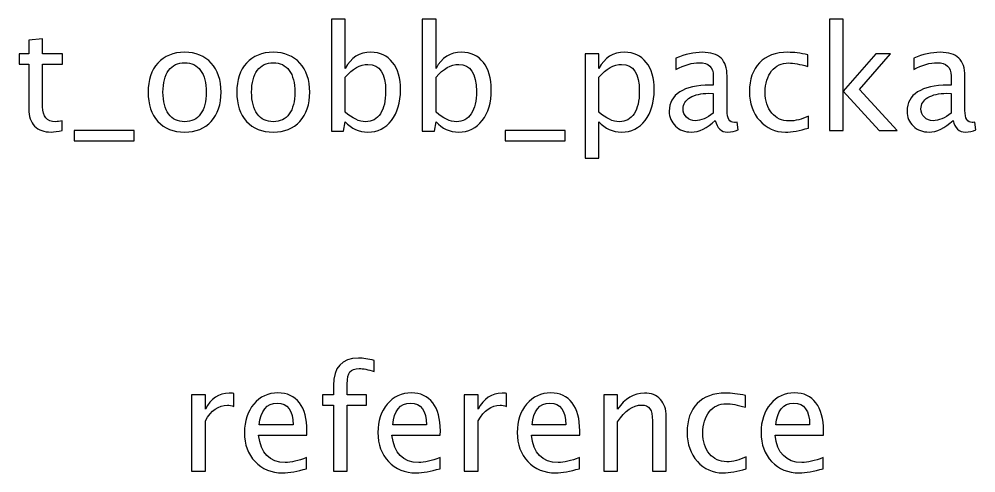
# Model space of a CAD drawing. Header units: centimetres. Extents: x -28.3 to 27.7, y -26.9 to 29.1.
# Drawn here: x -19.3 to -10.88, y 25.16 to 29.15 of the extents above; entities that cross this region are included whole.
import ezdxf

# ---------------------------------------------------------------- set-up
doc = ezdxf.new("R2010")
doc.units = ezdxf.units.CM
doc.header["$MEASUREMENT"] = 0
doc.layers.add('Layer 1', color=7, linetype='Continuous')

msp = doc.modelspace()

# ---------------------------------------------------------------- linework, layer by layer
at = {"layer": 'Layer 1'}
for points, knots in [([(-16.55054, 28.16282), (-16.55054, 28.16282), (-16.55054, 29.14961), (-16.55054, 29.14961), (-16.55054, 29.14961), (-16.55054, 29.14961), (-16.42862, 29.14961), (-16.42862, 29.14961), (-16.42862, 29.14961), (-16.42862, 29.14961), (-16.42862, 28.71633), (-16.42862, 28.71633), (-16.42862, 28.71633), (-16.37867, 28.81052), (-16.30352, 28.85751), (-16.20341, 28.85751), (-16.20341, 28.85751), (-16.12234, 28.85751), (-16.05863, 28.82809), (-16.01206, 28.76903), (-16.01206, 28.76903), (-15.96549, 28.70998), (-15.94221, 28.62933), (-15.94221, 28.5271), (-15.94221, 28.5271), (-15.94221, 28.41576), (-15.96867, 28.3258), (-16.02137, 28.25765), (-16.02137, 28.25765), (-16.07408, 28.18928), (-16.1435, 28.1552), (-16.22944, 28.1552), (-16.22944, 28.1552), (-16.30924, 28.1552), (-16.3757, 28.18568), (-16.42862, 28.24685), (-16.42862, 28.24685), (-16.42862, 28.24685), (-16.44344, 28.16282), (-16.44344, 28.16282), (-16.44344, 28.16282), (-16.44344, 28.16282), (-16.55054, 28.16282), (-16.55054, 28.16282)], [0, 0, 0, 0, 0.0833333, 0.0833333, 0.0833333, 0.0833333, 0.1666667, 0.1666667, 0.1666667, 0.1666667, 0.25, 0.25, 0.25, 0.25, 0.3333333, 0.3333333, 0.3333333, 0.3333333, 0.4166667, 0.4166667, 0.4166667, 0.4166667, 0.5, 0.5, 0.5, 0.5, 0.5833333, 0.5833333, 0.5833333, 0.5833333, 0.6666667, 0.6666667, 0.6666667, 0.6666667, 0.75, 0.75, 0.75, 0.75, 0.8333333, 0.8333333, 0.8333333, 0.8333333, 1, 1, 1, 1]), ([(-15.75129, 28.16282), (-15.75129, 28.16282), (-15.75129, 29.14961), (-15.75129, 29.14961), (-15.75129, 29.14961), (-15.75129, 29.14961), (-15.62937, 29.14961), (-15.62937, 29.14961), (-15.62937, 29.14961), (-15.62937, 29.14961), (-15.62937, 28.71633), (-15.62937, 28.71633), (-15.62937, 28.71633), (-15.57942, 28.81052), (-15.50427, 28.85751), (-15.40416, 28.85751), (-15.40416, 28.85751), (-15.32309, 28.85751), (-15.25938, 28.82809), (-15.21281, 28.76903), (-15.21281, 28.76903), (-15.16624, 28.70998), (-15.14296, 28.62933), (-15.14296, 28.5271), (-15.14296, 28.5271), (-15.14296, 28.41576), (-15.16942, 28.3258), (-15.22212, 28.25765), (-15.22212, 28.25765), (-15.27483, 28.18928), (-15.34425, 28.1552), (-15.43019, 28.1552), (-15.43019, 28.1552), (-15.50999, 28.1552), (-15.57645, 28.18568), (-15.62937, 28.24685), (-15.62937, 28.24685), (-15.62937, 28.24685), (-15.64419, 28.16282), (-15.64419, 28.16282), (-15.64419, 28.16282), (-15.64419, 28.16282), (-15.75129, 28.16282), (-15.75129, 28.16282)], [0, 0, 0, 0, 0.0833333, 0.0833333, 0.0833333, 0.0833333, 0.1666667, 0.1666667, 0.1666667, 0.1666667, 0.25, 0.25, 0.25, 0.25, 0.3333333, 0.3333333, 0.3333333, 0.3333333, 0.4166667, 0.4166667, 0.4166667, 0.4166667, 0.5, 0.5, 0.5, 0.5, 0.5833333, 0.5833333, 0.5833333, 0.5833333, 0.6666667, 0.6666667, 0.6666667, 0.6666667, 0.75, 0.75, 0.75, 0.75, 0.8333333, 0.8333333, 0.8333333, 0.8333333, 1, 1, 1, 1]), ([(-12.16609, 28.17044), (-12.16609, 28.17044), (-12.16609, 29.14961), (-12.16609, 29.14961), (-12.16609, 29.14961), (-12.16609, 29.14961), (-12.04417, 29.14961), (-12.04417, 29.14961), (-12.04417, 29.14961), (-12.04417, 29.14961), (-12.04417, 28.51694), (-12.04417, 28.51694), (-12.04417, 28.51694), (-12.04417, 28.51694), (-11.75842, 28.84354), (-11.75842, 28.84354), (-11.75842, 28.84354), (-11.75842, 28.84354), (-11.62676, 28.84354), (-11.62676, 28.84354), (-11.62676, 28.84354), (-11.62676, 28.84354), (-11.89981, 28.52943), (-11.89981, 28.52943), (-11.89981, 28.52943), (-11.89981, 28.52943), (-11.56961, 28.17044), (-11.56961, 28.17044), (-11.56961, 28.17044), (-11.56961, 28.17044), (-11.72667, 28.17044), (-11.72667, 28.17044), (-11.72667, 28.17044), (-11.72667, 28.17044), (-12.04417, 28.51567), (-12.04417, 28.51567), (-12.04417, 28.51567), (-12.04417, 28.51567), (-12.04417, 28.17044), (-12.04417, 28.17044), (-12.04417, 28.17044), (-12.04417, 28.17044), (-12.16609, 28.17044), (-12.16609, 28.17044)], [0, 0, 0, 0, 0.0833333, 0.0833333, 0.0833333, 0.0833333, 0.1666667, 0.1666667, 0.1666667, 0.1666667, 0.25, 0.25, 0.25, 0.25, 0.3333333, 0.3333333, 0.3333333, 0.3333333, 0.4166667, 0.4166667, 0.4166667, 0.4166667, 0.5, 0.5, 0.5, 0.5, 0.5833333, 0.5833333, 0.5833333, 0.5833333, 0.6666667, 0.6666667, 0.6666667, 0.6666667, 0.75, 0.75, 0.75, 0.75, 0.8333333, 0.8333333, 0.8333333, 0.8333333, 1, 1, 1, 1]), ([(-18.91993, 28.17065), (-18.95761, 28.16028), (-18.99041, 28.1552), (-19.01814, 28.1552), (-19.01814, 28.1552), (-19.08037, 28.1552), (-19.12884, 28.17298), (-19.16356, 28.20854), (-19.16356, 28.20854), (-19.19848, 28.2441), (-19.21584, 28.29342), (-19.21584, 28.35671), (-19.21584, 28.35671), (-19.21584, 28.35671), (-19.21584, 28.7521), (-19.21584, 28.7521), (-19.21584, 28.7521), (-19.21584, 28.7521), (-19.30008, 28.7521), (-19.30008, 28.7521), (-19.30008, 28.7521), (-19.30008, 28.7521), (-19.30008, 28.84354), (-19.30008, 28.84354), (-19.30008, 28.84354), (-19.30008, 28.84354), (-19.21584, 28.84354), (-19.21584, 28.84354), (-19.21584, 28.84354), (-19.21584, 28.84354), (-19.21584, 28.96525), (-19.21584, 28.96525), (-19.21584, 28.96525), (-19.21584, 28.96525), (-19.09392, 28.97689), (-19.09392, 28.97689), (-19.09392, 28.97689), (-19.09392, 28.97689), (-19.09392, 28.84354), (-19.09392, 28.84354), (-19.09392, 28.84354), (-19.09392, 28.84354), (-18.91739, 28.84354), (-18.91739, 28.84354), (-18.91739, 28.84354), (-18.91739, 28.84354), (-18.91739, 28.7521), (-18.91739, 28.7521), (-18.91739, 28.7521), (-18.91739, 28.7521), (-19.09392, 28.7521), (-19.09392, 28.7521), (-19.09392, 28.7521), (-19.09392, 28.7521), (-19.09392, 28.37872), (-19.09392, 28.37872), (-19.09392, 28.37872), (-19.09392, 28.29067), (-19.05561, 28.24664), (-18.9792, 28.24664), (-18.9792, 28.24664), (-18.9629, 28.24664), (-18.94321, 28.24939), (-18.91993, 28.25468), (-18.91993, 28.25468), (-18.91993, 28.25468), (-18.91993, 28.17065), (-18.91993, 28.17065)], [0, 0, 0, 0, 0.0555556, 0.0555556, 0.0555556, 0.0555556, 0.1111111, 0.1111111, 0.1111111, 0.1111111, 0.1666667, 0.1666667, 0.1666667, 0.1666667, 0.2222222, 0.2222222, 0.2222222, 0.2222222, 0.2777778, 0.2777778, 0.2777778, 0.2777778, 0.3333333, 0.3333333, 0.3333333, 0.3333333, 0.3888889, 0.3888889, 0.3888889, 0.3888889, 0.4444444, 0.4444444, 0.4444444, 0.4444444, 0.5, 0.5, 0.5, 0.5, 0.5555556, 0.5555556, 0.5555556, 0.5555556, 0.6111111, 0.6111111, 0.6111111, 0.6111111, 0.6666667, 0.6666667, 0.6666667, 0.6666667, 0.7222222, 0.7222222, 0.7222222, 0.7222222, 0.7777778, 0.7777778, 0.7777778, 0.7777778, 0.8333333, 0.8333333, 0.8333333, 0.8333333, 0.8888889, 0.8888889, 0.8888889, 0.8888889, 1, 1, 1, 1]), ([(-17.84297, 28.1552), (-17.94182, 28.1552), (-18.02013, 28.18674), (-18.07771, 28.24982), (-18.07771, 28.24982), (-18.13549, 28.31289), (-18.16428, 28.39862), (-18.16428, 28.50678), (-18.16428, 28.50678), (-18.16428, 28.61473), (-18.13549, 28.70024), (-18.07771, 28.76311), (-18.07771, 28.76311), (-18.02013, 28.82597), (-17.94182, 28.85751), (-17.84297, 28.85751), (-17.84297, 28.85751), (-17.74412, 28.85751), (-17.6658, 28.82597), (-17.60823, 28.76311), (-17.60823, 28.76311), (-17.55045, 28.70024), (-17.52166, 28.61473), (-17.52166, 28.50678), (-17.52166, 28.50678), (-17.52166, 28.39862), (-17.55045, 28.31289), (-17.60823, 28.24982), (-17.60823, 28.24982), (-17.6658, 28.18674), (-17.74412, 28.1552), (-17.84297, 28.1552)], [0, 0, 0, 0, 0.1111111, 0.1111111, 0.1111111, 0.1111111, 0.2222222, 0.2222222, 0.2222222, 0.2222222, 0.3333333, 0.3333333, 0.3333333, 0.3333333, 0.4444444, 0.4444444, 0.4444444, 0.4444444, 0.5555556, 0.5555556, 0.5555556, 0.5555556, 0.6666667, 0.6666667, 0.6666667, 0.6666667, 0.7777778, 0.7777778, 0.7777778, 0.7777778, 1, 1, 1, 1]), ([(-17.06277, 28.1552), (-17.16162, 28.1552), (-17.23993, 28.18674), (-17.29751, 28.24982), (-17.29751, 28.24982), (-17.35529, 28.31289), (-17.38408, 28.39862), (-17.38408, 28.50678), (-17.38408, 28.50678), (-17.38408, 28.61473), (-17.35529, 28.70024), (-17.29751, 28.76311), (-17.29751, 28.76311), (-17.23993, 28.82597), (-17.16162, 28.85751), (-17.06277, 28.85751), (-17.06277, 28.85751), (-16.96392, 28.85751), (-16.8856, 28.82597), (-16.82803, 28.76311), (-16.82803, 28.76311), (-16.77025, 28.70024), (-16.74146, 28.61473), (-16.74146, 28.50678), (-16.74146, 28.50678), (-16.74146, 28.39862), (-16.77025, 28.31289), (-16.82803, 28.24982), (-16.82803, 28.24982), (-16.8856, 28.18674), (-16.96392, 28.1552), (-17.06277, 28.1552)], [0, 0, 0, 0, 0.1111111, 0.1111111, 0.1111111, 0.1111111, 0.2222222, 0.2222222, 0.2222222, 0.2222222, 0.3333333, 0.3333333, 0.3333333, 0.3333333, 0.4444444, 0.4444444, 0.4444444, 0.4444444, 0.5555556, 0.5555556, 0.5555556, 0.5555556, 0.6666667, 0.6666667, 0.6666667, 0.6666667, 0.7777778, 0.7777778, 0.7777778, 0.7777778, 1, 1, 1, 1]), ([(-14.31704, 27.92533), (-14.31704, 27.92533), (-14.31704, 28.84354), (-14.31704, 28.84354), (-14.31704, 28.84354), (-14.31704, 28.84354), (-14.19512, 28.84354), (-14.19512, 28.84354), (-14.19512, 28.84354), (-14.19512, 28.84354), (-14.19512, 28.71633), (-14.19512, 28.71633), (-14.19512, 28.71633), (-14.14517, 28.81052), (-14.07002, 28.85751), (-13.96991, 28.85751), (-13.96991, 28.85751), (-13.88884, 28.85751), (-13.82513, 28.82809), (-13.77856, 28.76903), (-13.77856, 28.76903), (-13.73199, 28.70998), (-13.70871, 28.62933), (-13.70871, 28.5271), (-13.70871, 28.5271), (-13.70871, 28.41576), (-13.73517, 28.3258), (-13.78787, 28.25765), (-13.78787, 28.25765), (-13.84058, 28.18928), (-13.91, 28.1552), (-13.99594, 28.1552), (-13.99594, 28.1552), (-14.07574, 28.1552), (-14.1422, 28.18568), (-14.19512, 28.24685), (-14.19512, 28.24685), (-14.19512, 28.24685), (-14.19512, 27.92533), (-14.19512, 27.92533), (-14.19512, 27.92533), (-14.19512, 27.92533), (-14.31704, 27.92533), (-14.31704, 27.92533)], [0, 0, 0, 0, 0.0833333, 0.0833333, 0.0833333, 0.0833333, 0.1666667, 0.1666667, 0.1666667, 0.1666667, 0.25, 0.25, 0.25, 0.25, 0.3333333, 0.3333333, 0.3333333, 0.3333333, 0.4166667, 0.4166667, 0.4166667, 0.4166667, 0.5, 0.5, 0.5, 0.5, 0.5833333, 0.5833333, 0.5833333, 0.5833333, 0.6666667, 0.6666667, 0.6666667, 0.6666667, 0.75, 0.75, 0.75, 0.75, 0.8333333, 0.8333333, 0.8333333, 0.8333333, 1, 1, 1, 1]), ([(-13.17087, 28.25617), (-13.2441, 28.18886), (-13.31459, 28.1552), (-13.38232, 28.1552), (-13.38232, 28.1552), (-13.43799, 28.1552), (-13.48435, 28.17256), (-13.52096, 28.20748), (-13.52096, 28.20748), (-13.55779, 28.24241), (-13.57621, 28.28643), (-13.57621, 28.33956), (-13.57621, 28.33956), (-13.57621, 28.41301), (-13.54531, 28.46953), (-13.4835, 28.5089), (-13.4835, 28.5089), (-13.42169, 28.54827), (-13.333, 28.56795), (-13.21743, 28.56795), (-13.21743, 28.56795), (-13.21743, 28.56795), (-13.18886, 28.56795), (-13.18886, 28.56795), (-13.18886, 28.56795), (-13.18886, 28.56795), (-13.18886, 28.64902), (-13.18886, 28.64902), (-13.18886, 28.64902), (-13.18886, 28.72712), (-13.2295, 28.76607), (-13.31099, 28.76607), (-13.31099, 28.76607), (-13.37407, 28.76607), (-13.44307, 28.74617), (-13.51779, 28.70638), (-13.51779, 28.70638), (-13.51779, 28.70638), (-13.51779, 28.80671), (-13.51779, 28.80671), (-13.51779, 28.80671), (-13.43566, 28.84058), (-13.35819, 28.85751), (-13.28559, 28.85751), (-13.28559, 28.85751), (-13.21087, 28.85751), (-13.15563, 28.84058), (-13.12028, 28.8065), (-13.12028, 28.8065), (-13.08472, 28.77242), (-13.06694, 28.71993), (-13.06694, 28.64902), (-13.06694, 28.64902), (-13.06694, 28.64902), (-13.06694, 28.34485), (-13.06694, 28.34485), (-13.06694, 28.34485), (-13.06694, 28.27522), (-13.04556, 28.24029), (-13.00259, 28.24029), (-13.00259, 28.24029), (-12.9973, 28.24029), (-12.98947, 28.24114), (-12.9791, 28.24283), (-12.9791, 28.24283), (-12.9791, 28.24283), (-12.97042, 28.1751), (-12.97042, 28.1751), (-12.97042, 28.1751), (-12.99815, 28.16176), (-13.02863, 28.1552), (-13.06207, 28.1552), (-13.06207, 28.1552), (-13.11901, 28.1552), (-13.1552, 28.18886), (-13.17087, 28.25617)], [0, 0, 0, 0, 0.05, 0.05, 0.05, 0.05, 0.1, 0.1, 0.1, 0.1, 0.15, 0.15, 0.15, 0.15, 0.2, 0.2, 0.2, 0.2, 0.25, 0.25, 0.25, 0.25, 0.3, 0.3, 0.3, 0.3, 0.35, 0.35, 0.35, 0.35, 0.4, 0.4, 0.4, 0.4, 0.45, 0.45, 0.45, 0.45, 0.5, 0.5, 0.5, 0.5, 0.55, 0.55, 0.55, 0.55, 0.6, 0.6, 0.6, 0.6, 0.65, 0.65, 0.65, 0.65, 0.7, 0.7, 0.7, 0.7, 0.75, 0.75, 0.75, 0.75, 0.8, 0.8, 0.8, 0.8, 0.85, 0.85, 0.85, 0.85, 0.9, 0.9, 0.9, 0.9, 1, 1, 1, 1]), ([(-12.34918, 28.19076), (-12.42813, 28.16705), (-12.49629, 28.1552), (-12.55365, 28.1552), (-12.55365, 28.1552), (-12.64467, 28.1552), (-12.72002, 28.18886), (-12.77992, 28.25595), (-12.77992, 28.25595), (-12.83982, 28.32326), (-12.86988, 28.40814), (-12.86988, 28.51038), (-12.86988, 28.51038), (-12.86988, 28.6196), (-12.84025, 28.7049), (-12.78098, 28.76586), (-12.78098, 28.76586), (-12.72171, 28.82703), (-12.63895, 28.85751), (-12.53269, 28.85751), (-12.53269, 28.85751), (-12.48041, 28.85751), (-12.42157, 28.85031), (-12.3568, 28.83592), (-12.3568, 28.83592), (-12.3568, 28.83592), (-12.3568, 28.73305), (-12.3568, 28.73305), (-12.3568, 28.73305), (-12.42559, 28.75337), (-12.48168, 28.76353), (-12.52486, 28.76353), (-12.52486, 28.76353), (-12.58752, 28.76353), (-12.63768, 28.74004), (-12.67515, 28.69326), (-12.67515, 28.69326), (-12.71261, 28.64648), (-12.73145, 28.58404), (-12.73145, 28.50614), (-12.73145, 28.50614), (-12.73145, 28.43058), (-12.71198, 28.36962), (-12.67324, 28.32284), (-12.67324, 28.32284), (-12.63451, 28.27627), (-12.58392, 28.25299), (-12.52105, 28.25299), (-12.52105, 28.25299), (-12.46538, 28.25299), (-12.40823, 28.26738), (-12.34918, 28.29617), (-12.34918, 28.29617), (-12.34918, 28.29617), (-12.34918, 28.19076), (-12.34918, 28.19076)], [0, 0, 0, 0, 0.0666667, 0.0666667, 0.0666667, 0.0666667, 0.1333333, 0.1333333, 0.1333333, 0.1333333, 0.2, 0.2, 0.2, 0.2, 0.2666667, 0.2666667, 0.2666667, 0.2666667, 0.3333333, 0.3333333, 0.3333333, 0.3333333, 0.4, 0.4, 0.4, 0.4, 0.4666667, 0.4666667, 0.4666667, 0.4666667, 0.5333333, 0.5333333, 0.5333333, 0.5333333, 0.6, 0.6, 0.6, 0.6, 0.6666667, 0.6666667, 0.6666667, 0.6666667, 0.7333333, 0.7333333, 0.7333333, 0.7333333, 0.8, 0.8, 0.8, 0.8, 0.8666667, 0.8666667, 0.8666667, 0.8666667, 1, 1, 1, 1]), ([(-11.07685, 28.25617), (-11.15008, 28.18886), (-11.22057, 28.1552), (-11.2883, 28.1552), (-11.2883, 28.1552), (-11.34397, 28.1552), (-11.39033, 28.17256), (-11.42694, 28.20748), (-11.42694, 28.20748), (-11.46377, 28.24241), (-11.48219, 28.28643), (-11.48219, 28.33956), (-11.48219, 28.33956), (-11.48219, 28.41301), (-11.45129, 28.46953), (-11.38948, 28.5089), (-11.38948, 28.5089), (-11.32767, 28.54827), (-11.23898, 28.56795), (-11.12341, 28.56795), (-11.12341, 28.56795), (-11.12341, 28.56795), (-11.09484, 28.56795), (-11.09484, 28.56795), (-11.09484, 28.56795), (-11.09484, 28.56795), (-11.09484, 28.64902), (-11.09484, 28.64902), (-11.09484, 28.64902), (-11.09484, 28.72712), (-11.13548, 28.76607), (-11.21697, 28.76607), (-11.21697, 28.76607), (-11.28005, 28.76607), (-11.34905, 28.74617), (-11.42377, 28.70638), (-11.42377, 28.70638), (-11.42377, 28.70638), (-11.42377, 28.80671), (-11.42377, 28.80671), (-11.42377, 28.80671), (-11.34164, 28.84058), (-11.26417, 28.85751), (-11.19157, 28.85751), (-11.19157, 28.85751), (-11.11685, 28.85751), (-11.06161, 28.84058), (-11.02626, 28.8065), (-11.02626, 28.8065), (-10.9907, 28.77242), (-10.97292, 28.71993), (-10.97292, 28.64902), (-10.97292, 28.64902), (-10.97292, 28.64902), (-10.97292, 28.34485), (-10.97292, 28.34485), (-10.97292, 28.34485), (-10.97292, 28.27522), (-10.95154, 28.24029), (-10.90857, 28.24029), (-10.90857, 28.24029), (-10.90328, 28.24029), (-10.89545, 28.24114), (-10.88508, 28.24283), (-10.88508, 28.24283), (-10.88508, 28.24283), (-10.8764, 28.1751), (-10.8764, 28.1751), (-10.8764, 28.1751), (-10.90413, 28.16176), (-10.93461, 28.1552), (-10.96805, 28.1552), (-10.96805, 28.1552), (-11.02499, 28.1552), (-11.06118, 28.18886), (-11.07685, 28.25617)], [0, 0, 0, 0, 0.05, 0.05, 0.05, 0.05, 0.1, 0.1, 0.1, 0.1, 0.15, 0.15, 0.15, 0.15, 0.2, 0.2, 0.2, 0.2, 0.25, 0.25, 0.25, 0.25, 0.3, 0.3, 0.3, 0.3, 0.35, 0.35, 0.35, 0.35, 0.4, 0.4, 0.4, 0.4, 0.45, 0.45, 0.45, 0.45, 0.5, 0.5, 0.5, 0.5, 0.55, 0.55, 0.55, 0.55, 0.6, 0.6, 0.6, 0.6, 0.65, 0.65, 0.65, 0.65, 0.7, 0.7, 0.7, 0.7, 0.75, 0.75, 0.75, 0.75, 0.8, 0.8, 0.8, 0.8, 0.85, 0.85, 0.85, 0.85, 0.9, 0.9, 0.9, 0.9, 1, 1, 1, 1]), ([(-17.84318, 28.24664), (-17.78286, 28.24664), (-17.73587, 28.26929), (-17.70242, 28.3148), (-17.70242, 28.3148), (-17.66919, 28.36009), (-17.65247, 28.42423), (-17.65247, 28.50678), (-17.65247, 28.50678), (-17.65247, 28.58912), (-17.66919, 28.65304), (-17.70242, 28.69834), (-17.70242, 28.69834), (-17.73587, 28.74342), (-17.78286, 28.76607), (-17.84318, 28.76607), (-17.84318, 28.76607), (-17.90372, 28.76607), (-17.95071, 28.74342), (-17.98373, 28.69834), (-17.98373, 28.69834), (-18.01696, 28.65304), (-18.03347, 28.58912), (-18.03347, 28.50678), (-18.03347, 28.50678), (-18.03347, 28.42423), (-18.01696, 28.36009), (-17.98373, 28.3148), (-17.98373, 28.3148), (-17.95071, 28.26929), (-17.90372, 28.24664), (-17.84318, 28.24664)], [0, 0, 0, 0, 0.1111111, 0.1111111, 0.1111111, 0.1111111, 0.2222222, 0.2222222, 0.2222222, 0.2222222, 0.3333333, 0.3333333, 0.3333333, 0.3333333, 0.4444444, 0.4444444, 0.4444444, 0.4444444, 0.5555556, 0.5555556, 0.5555556, 0.5555556, 0.6666667, 0.6666667, 0.6666667, 0.6666667, 0.7777778, 0.7777778, 0.7777778, 0.7777778, 1, 1, 1, 1]), ([(-17.06298, 28.24664), (-17.00266, 28.24664), (-16.95567, 28.26929), (-16.92222, 28.3148), (-16.92222, 28.3148), (-16.88899, 28.36009), (-16.87227, 28.42423), (-16.87227, 28.50678), (-16.87227, 28.50678), (-16.87227, 28.58912), (-16.88899, 28.65304), (-16.92222, 28.69834), (-16.92222, 28.69834), (-16.95567, 28.74342), (-17.00266, 28.76607), (-17.06298, 28.76607), (-17.06298, 28.76607), (-17.12352, 28.76607), (-17.17051, 28.74342), (-17.20353, 28.69834), (-17.20353, 28.69834), (-17.23676, 28.65304), (-17.25327, 28.58912), (-17.25327, 28.50678), (-17.25327, 28.50678), (-17.25327, 28.42423), (-17.23676, 28.36009), (-17.20353, 28.3148), (-17.20353, 28.3148), (-17.17051, 28.26929), (-17.12352, 28.24664), (-17.06298, 28.24664)], [0, 0, 0, 0, 0.1111111, 0.1111111, 0.1111111, 0.1111111, 0.2222222, 0.2222222, 0.2222222, 0.2222222, 0.3333333, 0.3333333, 0.3333333, 0.3333333, 0.4444444, 0.4444444, 0.4444444, 0.4444444, 0.5555556, 0.5555556, 0.5555556, 0.5555556, 0.6666667, 0.6666667, 0.6666667, 0.6666667, 0.7777778, 0.7777778, 0.7777778, 0.7777778, 1, 1, 1, 1]), ([(-16.42862, 28.33088), (-16.36575, 28.27479), (-16.30585, 28.24664), (-16.24891, 28.24664), (-16.24891, 28.24664), (-16.19282, 28.24664), (-16.14943, 28.27014), (-16.11895, 28.31691), (-16.11895, 28.31691), (-16.08826, 28.36369), (-16.07302, 28.42952), (-16.07302, 28.51461), (-16.07302, 28.51461), (-16.07302, 28.67209), (-16.12509, 28.75083), (-16.22923, 28.75083), (-16.22923, 28.75083), (-16.29739, 28.75083), (-16.36385, 28.714), (-16.42862, 28.64013), (-16.42862, 28.64013), (-16.42862, 28.64013), (-16.42862, 28.33088), (-16.42862, 28.33088)], [0, 0, 0, 0, 0.1428571, 0.1428571, 0.1428571, 0.1428571, 0.2857143, 0.2857143, 0.2857143, 0.2857143, 0.4285714, 0.4285714, 0.4285714, 0.4285714, 0.5714286, 0.5714286, 0.5714286, 0.5714286, 0.7142857, 0.7142857, 0.7142857, 0.7142857, 1, 1, 1, 1]), ([(-15.62937, 28.33088), (-15.5665, 28.27479), (-15.5066, 28.24664), (-15.44966, 28.24664), (-15.44966, 28.24664), (-15.39357, 28.24664), (-15.35018, 28.27014), (-15.3197, 28.31691), (-15.3197, 28.31691), (-15.28901, 28.36369), (-15.27377, 28.42952), (-15.27377, 28.51461), (-15.27377, 28.51461), (-15.27377, 28.67209), (-15.32584, 28.75083), (-15.42998, 28.75083), (-15.42998, 28.75083), (-15.49814, 28.75083), (-15.5646, 28.714), (-15.62937, 28.64013), (-15.62937, 28.64013), (-15.62937, 28.64013), (-15.62937, 28.33088), (-15.62937, 28.33088)], [0, 0, 0, 0, 0.1428571, 0.1428571, 0.1428571, 0.1428571, 0.2857143, 0.2857143, 0.2857143, 0.2857143, 0.4285714, 0.4285714, 0.4285714, 0.4285714, 0.5714286, 0.5714286, 0.5714286, 0.5714286, 0.7142857, 0.7142857, 0.7142857, 0.7142857, 1, 1, 1, 1]), ([(-14.19512, 28.33088), (-14.13225, 28.27479), (-14.07235, 28.24664), (-14.01541, 28.24664), (-14.01541, 28.24664), (-13.95932, 28.24664), (-13.91593, 28.27014), (-13.88545, 28.31691), (-13.88545, 28.31691), (-13.85476, 28.36369), (-13.83952, 28.42952), (-13.83952, 28.51461), (-13.83952, 28.51461), (-13.83952, 28.67209), (-13.89159, 28.75083), (-13.99573, 28.75083), (-13.99573, 28.75083), (-14.06389, 28.75083), (-14.13035, 28.714), (-14.19512, 28.64013), (-14.19512, 28.64013), (-14.19512, 28.64013), (-14.19512, 28.33088), (-14.19512, 28.33088)], [0, 0, 0, 0, 0.1428571, 0.1428571, 0.1428571, 0.1428571, 0.2857143, 0.2857143, 0.2857143, 0.2857143, 0.4285714, 0.4285714, 0.4285714, 0.4285714, 0.5714286, 0.5714286, 0.5714286, 0.5714286, 0.7142857, 0.7142857, 0.7142857, 0.7142857, 1, 1, 1, 1]), ([(-13.18886, 28.32263), (-13.18886, 28.32263), (-13.18886, 28.49556), (-13.18886, 28.49556), (-13.18886, 28.49556), (-13.18886, 28.49556), (-13.22802, 28.49683), (-13.22802, 28.49683), (-13.22802, 28.49683), (-13.29575, 28.49683), (-13.35036, 28.48434), (-13.39206, 28.45937), (-13.39206, 28.45937), (-13.43355, 28.43418), (-13.45429, 28.40095), (-13.45429, 28.35946), (-13.45429, 28.35946), (-13.45429, 28.33046), (-13.44392, 28.30591), (-13.42339, 28.2858), (-13.42339, 28.2858), (-13.40264, 28.26569), (-13.37745, 28.25553), (-13.34761, 28.25553), (-13.34761, 28.25553), (-13.29681, 28.25553), (-13.24389, 28.27797), (-13.18886, 28.32263)], [0, 0, 0, 0, 0.125, 0.125, 0.125, 0.125, 0.25, 0.25, 0.25, 0.25, 0.375, 0.375, 0.375, 0.375, 0.5, 0.5, 0.5, 0.5, 0.625, 0.625, 0.625, 0.625, 0.75, 0.75, 0.75, 0.75, 1, 1, 1, 1]), ([(-11.09484, 28.32263), (-11.09484, 28.32263), (-11.09484, 28.49556), (-11.09484, 28.49556), (-11.09484, 28.49556), (-11.09484, 28.49556), (-11.134, 28.49683), (-11.134, 28.49683), (-11.134, 28.49683), (-11.20173, 28.49683), (-11.25634, 28.48434), (-11.29804, 28.45937), (-11.29804, 28.45937), (-11.33953, 28.43418), (-11.36027, 28.40095), (-11.36027, 28.35946), (-11.36027, 28.35946), (-11.36027, 28.33046), (-11.3499, 28.30591), (-11.32937, 28.2858), (-11.32937, 28.2858), (-11.30862, 28.26569), (-11.28343, 28.25553), (-11.25359, 28.25553), (-11.25359, 28.25553), (-11.20279, 28.25553), (-11.14987, 28.27797), (-11.09484, 28.32263)], [0, 0, 0, 0, 0.125, 0.125, 0.125, 0.125, 0.25, 0.25, 0.25, 0.25, 0.375, 0.375, 0.375, 0.375, 0.5, 0.5, 0.5, 0.5, 0.625, 0.625, 0.625, 0.625, 0.75, 0.75, 0.75, 0.75, 1, 1, 1, 1]), ([(-18.81452, 28.079), (-18.81452, 28.079), (-18.81452, 28.17044), (-18.81452, 28.17044), (-18.81452, 28.17044), (-18.81452, 28.17044), (-18.2862, 28.17044), (-18.2862, 28.17044), (-18.2862, 28.17044), (-18.2862, 28.17044), (-18.2862, 28.079), (-18.2862, 28.079), (-18.2862, 28.079), (-18.2862, 28.079), (-18.81452, 28.079), (-18.81452, 28.079)], [0, 0, 0, 0, 0.2, 0.2, 0.2, 0.2, 0.4, 0.4, 0.4, 0.4, 0.6, 0.6, 0.6, 0.6, 1, 1, 1, 1]), ([(-15.02062, 28.079), (-15.02062, 28.079), (-15.02062, 28.17044), (-15.02062, 28.17044), (-15.02062, 28.17044), (-15.02062, 28.17044), (-14.4923, 28.17044), (-14.4923, 28.17044), (-14.4923, 28.17044), (-14.4923, 28.17044), (-14.4923, 28.079), (-14.4923, 28.079), (-14.4923, 28.079), (-14.4923, 28.079), (-15.02062, 28.079), (-15.02062, 28.079)], [0, 0, 0, 0, 0.2, 0.2, 0.2, 0.2, 0.4, 0.4, 0.4, 0.4, 0.6, 0.6, 0.6, 0.6, 1, 1, 1, 1]), ([(-16.53236, 25.17044), (-16.53236, 25.17044), (-16.53236, 25.7521), (-16.53236, 25.7521), (-16.53236, 25.7521), (-16.53236, 25.7521), (-16.62782, 25.7521), (-16.62782, 25.7521), (-16.62782, 25.7521), (-16.62782, 25.7521), (-16.62782, 25.84354), (-16.62782, 25.84354), (-16.62782, 25.84354), (-16.62782, 25.84354), (-16.53236, 25.84354), (-16.53236, 25.84354), (-16.53236, 25.84354), (-16.53236, 25.84354), (-16.53236, 25.92419), (-16.53236, 25.92419), (-16.53236, 25.92419), (-16.53236, 26.08463), (-16.45912, 26.16485), (-16.31265, 26.16485), (-16.31265, 26.16485), (-16.27159, 26.16485), (-16.22502, 26.15808), (-16.17295, 26.14453), (-16.17295, 26.14453), (-16.17295, 26.14453), (-16.17295, 26.04674), (-16.17295, 26.04674), (-16.17295, 26.04674), (-16.22819, 26.06452), (-16.27243, 26.07341), (-16.30566, 26.07341), (-16.30566, 26.07341), (-16.34609, 26.07341), (-16.37361, 26.06389), (-16.38821, 26.04462), (-16.38821, 26.04462), (-16.40303, 26.02536), (-16.41044, 25.98959), (-16.41044, 25.93731), (-16.41044, 25.93731), (-16.41044, 25.93731), (-16.41044, 25.84354), (-16.41044, 25.84354), (-16.41044, 25.84354), (-16.41044, 25.84354), (-16.24132, 25.84354), (-16.24132, 25.84354), (-16.24132, 25.84354), (-16.24132, 25.84354), (-16.24132, 25.7521), (-16.24132, 25.7521), (-16.24132, 25.7521), (-16.24132, 25.7521), (-16.41044, 25.7521), (-16.41044, 25.7521), (-16.41044, 25.7521), (-16.41044, 25.7521), (-16.41044, 25.17044), (-16.41044, 25.17044), (-16.41044, 25.17044), (-16.41044, 25.17044), (-16.53236, 25.17044), (-16.53236, 25.17044)], [0, 0, 0, 0, 0.0555556, 0.0555556, 0.0555556, 0.0555556, 0.1111111, 0.1111111, 0.1111111, 0.1111111, 0.1666667, 0.1666667, 0.1666667, 0.1666667, 0.2222222, 0.2222222, 0.2222222, 0.2222222, 0.2777778, 0.2777778, 0.2777778, 0.2777778, 0.3333333, 0.3333333, 0.3333333, 0.3333333, 0.3888889, 0.3888889, 0.3888889, 0.3888889, 0.4444444, 0.4444444, 0.4444444, 0.4444444, 0.5, 0.5, 0.5, 0.5, 0.5555556, 0.5555556, 0.5555556, 0.5555556, 0.6111111, 0.6111111, 0.6111111, 0.6111111, 0.6666667, 0.6666667, 0.6666667, 0.6666667, 0.7222222, 0.7222222, 0.7222222, 0.7222222, 0.7777778, 0.7777778, 0.7777778, 0.7777778, 0.8333333, 0.8333333, 0.8333333, 0.8333333, 0.8888889, 0.8888889, 0.8888889, 0.8888889, 1, 1, 1, 1]), ([(-17.78246, 25.17044), (-17.78246, 25.17044), (-17.78246, 25.84354), (-17.78246, 25.84354), (-17.78246, 25.84354), (-17.78246, 25.84354), (-17.66054, 25.84354), (-17.66054, 25.84354), (-17.66054, 25.84354), (-17.66054, 25.84354), (-17.66054, 25.71633), (-17.66054, 25.71633), (-17.66054, 25.71633), (-17.61207, 25.81052), (-17.54179, 25.85751), (-17.44951, 25.85751), (-17.44951, 25.85751), (-17.43702, 25.85751), (-17.4239, 25.85645), (-17.41035, 25.85434), (-17.41035, 25.85434), (-17.41035, 25.85434), (-17.41035, 25.74025), (-17.41035, 25.74025), (-17.41035, 25.74025), (-17.43152, 25.74723), (-17.45014, 25.75083), (-17.46623, 25.75083), (-17.46623, 25.75083), (-17.5437, 25.75083), (-17.60847, 25.70511), (-17.66054, 25.61346), (-17.66054, 25.61346), (-17.66054, 25.61346), (-17.66054, 25.17044), (-17.66054, 25.17044), (-17.66054, 25.17044), (-17.66054, 25.17044), (-17.78246, 25.17044), (-17.78246, 25.17044)], [0, 0, 0, 0, 0.0909091, 0.0909091, 0.0909091, 0.0909091, 0.1818182, 0.1818182, 0.1818182, 0.1818182, 0.2727273, 0.2727273, 0.2727273, 0.2727273, 0.3636364, 0.3636364, 0.3636364, 0.3636364, 0.4545455, 0.4545455, 0.4545455, 0.4545455, 0.5454545, 0.5454545, 0.5454545, 0.5454545, 0.6363636, 0.6363636, 0.6363636, 0.6363636, 0.7272727, 0.7272727, 0.7272727, 0.7272727, 0.8181818, 0.8181818, 0.8181818, 0.8181818, 1, 1, 1, 1]), ([(-16.76879, 25.19203), (-16.8507, 25.16748), (-16.92077, 25.1552), (-16.97919, 25.1552), (-16.97919, 25.1552), (-17.07888, 25.1552), (-17.15995, 25.18822), (-17.22239, 25.25405), (-17.22239, 25.25405), (-17.28483, 25.31988), (-17.31616, 25.40518), (-17.31616, 25.51017), (-17.31616, 25.51017), (-17.31616, 25.61198), (-17.28864, 25.69559), (-17.2334, 25.76099), (-17.2334, 25.76099), (-17.17815, 25.82618), (-17.10746, 25.85878), (-17.02131, 25.85878), (-17.02131, 25.85878), (-16.93982, 25.85878), (-16.87674, 25.82978), (-16.83229, 25.77179), (-16.83229, 25.77179), (-16.78784, 25.71379), (-16.76561, 25.63166), (-16.76561, 25.52519), (-16.76561, 25.52519), (-16.76561, 25.52519), (-16.76625, 25.48794), (-16.76625, 25.48794), (-16.76625, 25.48794), (-16.76625, 25.48794), (-17.1917, 25.48794), (-17.1917, 25.48794), (-17.1917, 25.48794), (-17.17392, 25.32707), (-17.09539, 25.24664), (-16.95633, 25.24664), (-16.95633, 25.24664), (-16.90531, 25.24664), (-16.84287, 25.26103), (-16.76879, 25.28982), (-16.76879, 25.28982), (-16.76879, 25.28982), (-16.76879, 25.19203), (-16.76879, 25.19203)], [0, 0, 0, 0, 0.0769231, 0.0769231, 0.0769231, 0.0769231, 0.1538462, 0.1538462, 0.1538462, 0.1538462, 0.2307692, 0.2307692, 0.2307692, 0.2307692, 0.3076923, 0.3076923, 0.3076923, 0.3076923, 0.3846154, 0.3846154, 0.3846154, 0.3846154, 0.4615385, 0.4615385, 0.4615385, 0.4615385, 0.5384615, 0.5384615, 0.5384615, 0.5384615, 0.6153846, 0.6153846, 0.6153846, 0.6153846, 0.6923077, 0.6923077, 0.6923077, 0.6923077, 0.7692308, 0.7692308, 0.7692308, 0.7692308, 0.8461538, 0.8461538, 0.8461538, 0.8461538, 1, 1, 1, 1]), ([(-15.59425, 25.19203), (-15.67616, 25.16748), (-15.74623, 25.1552), (-15.80465, 25.1552), (-15.80465, 25.1552), (-15.90434, 25.1552), (-15.98541, 25.18822), (-16.04785, 25.25405), (-16.04785, 25.25405), (-16.11029, 25.31988), (-16.14162, 25.40518), (-16.14162, 25.51017), (-16.14162, 25.51017), (-16.14162, 25.61198), (-16.1141, 25.69559), (-16.05886, 25.76099), (-16.05886, 25.76099), (-16.00361, 25.82618), (-15.93292, 25.85878), (-15.84677, 25.85878), (-15.84677, 25.85878), (-15.76528, 25.85878), (-15.7022, 25.82978), (-15.65775, 25.77179), (-15.65775, 25.77179), (-15.6133, 25.71379), (-15.59107, 25.63166), (-15.59107, 25.52519), (-15.59107, 25.52519), (-15.59107, 25.52519), (-15.59171, 25.48794), (-15.59171, 25.48794), (-15.59171, 25.48794), (-15.59171, 25.48794), (-16.01716, 25.48794), (-16.01716, 25.48794), (-16.01716, 25.48794), (-15.99938, 25.32707), (-15.92085, 25.24664), (-15.78179, 25.24664), (-15.78179, 25.24664), (-15.73077, 25.24664), (-15.66833, 25.26103), (-15.59425, 25.28982), (-15.59425, 25.28982), (-15.59425, 25.28982), (-15.59425, 25.19203), (-15.59425, 25.19203)], [0, 0, 0, 0, 0.0769231, 0.0769231, 0.0769231, 0.0769231, 0.1538462, 0.1538462, 0.1538462, 0.1538462, 0.2307692, 0.2307692, 0.2307692, 0.2307692, 0.3076923, 0.3076923, 0.3076923, 0.3076923, 0.3846154, 0.3846154, 0.3846154, 0.3846154, 0.4615385, 0.4615385, 0.4615385, 0.4615385, 0.5384615, 0.5384615, 0.5384615, 0.5384615, 0.6153846, 0.6153846, 0.6153846, 0.6153846, 0.6923077, 0.6923077, 0.6923077, 0.6923077, 0.7692308, 0.7692308, 0.7692308, 0.7692308, 0.8461538, 0.8461538, 0.8461538, 0.8461538, 1, 1, 1, 1]), ([(-15.38068, 25.17044), (-15.38068, 25.17044), (-15.38068, 25.84354), (-15.38068, 25.84354), (-15.38068, 25.84354), (-15.38068, 25.84354), (-15.25876, 25.84354), (-15.25876, 25.84354), (-15.25876, 25.84354), (-15.25876, 25.84354), (-15.25876, 25.71633), (-15.25876, 25.71633), (-15.25876, 25.71633), (-15.21029, 25.81052), (-15.14001, 25.85751), (-15.04773, 25.85751), (-15.04773, 25.85751), (-15.03524, 25.85751), (-15.02212, 25.85645), (-15.00857, 25.85434), (-15.00857, 25.85434), (-15.00857, 25.85434), (-15.00857, 25.74025), (-15.00857, 25.74025), (-15.00857, 25.74025), (-15.02974, 25.74723), (-15.04836, 25.75083), (-15.06445, 25.75083), (-15.06445, 25.75083), (-15.14192, 25.75083), (-15.20669, 25.70511), (-15.25876, 25.61346), (-15.25876, 25.61346), (-15.25876, 25.61346), (-15.25876, 25.17044), (-15.25876, 25.17044), (-15.25876, 25.17044), (-15.25876, 25.17044), (-15.38068, 25.17044), (-15.38068, 25.17044)], [0, 0, 0, 0, 0.0909091, 0.0909091, 0.0909091, 0.0909091, 0.1818182, 0.1818182, 0.1818182, 0.1818182, 0.2727273, 0.2727273, 0.2727273, 0.2727273, 0.3636364, 0.3636364, 0.3636364, 0.3636364, 0.4545455, 0.4545455, 0.4545455, 0.4545455, 0.5454545, 0.5454545, 0.5454545, 0.5454545, 0.6363636, 0.6363636, 0.6363636, 0.6363636, 0.7272727, 0.7272727, 0.7272727, 0.7272727, 0.8181818, 0.8181818, 0.8181818, 0.8181818, 1, 1, 1, 1]), ([(-14.36701, 25.19203), (-14.44892, 25.16748), (-14.51899, 25.1552), (-14.57741, 25.1552), (-14.57741, 25.1552), (-14.6771, 25.1552), (-14.75817, 25.18822), (-14.82061, 25.25405), (-14.82061, 25.25405), (-14.88305, 25.31988), (-14.91438, 25.40518), (-14.91438, 25.51017), (-14.91438, 25.51017), (-14.91438, 25.61198), (-14.88686, 25.69559), (-14.83162, 25.76099), (-14.83162, 25.76099), (-14.77637, 25.82618), (-14.70568, 25.85878), (-14.61953, 25.85878), (-14.61953, 25.85878), (-14.53804, 25.85878), (-14.47496, 25.82978), (-14.43051, 25.77179), (-14.43051, 25.77179), (-14.38606, 25.71379), (-14.36383, 25.63166), (-14.36383, 25.52519), (-14.36383, 25.52519), (-14.36383, 25.52519), (-14.36447, 25.48794), (-14.36447, 25.48794), (-14.36447, 25.48794), (-14.36447, 25.48794), (-14.78992, 25.48794), (-14.78992, 25.48794), (-14.78992, 25.48794), (-14.77214, 25.32707), (-14.69361, 25.24664), (-14.55455, 25.24664), (-14.55455, 25.24664), (-14.50353, 25.24664), (-14.44109, 25.26103), (-14.36701, 25.28982), (-14.36701, 25.28982), (-14.36701, 25.28982), (-14.36701, 25.19203), (-14.36701, 25.19203)], [0, 0, 0, 0, 0.0769231, 0.0769231, 0.0769231, 0.0769231, 0.1538462, 0.1538462, 0.1538462, 0.1538462, 0.2307692, 0.2307692, 0.2307692, 0.2307692, 0.3076923, 0.3076923, 0.3076923, 0.3076923, 0.3846154, 0.3846154, 0.3846154, 0.3846154, 0.4615385, 0.4615385, 0.4615385, 0.4615385, 0.5384615, 0.5384615, 0.5384615, 0.5384615, 0.6153846, 0.6153846, 0.6153846, 0.6153846, 0.6923077, 0.6923077, 0.6923077, 0.6923077, 0.7692308, 0.7692308, 0.7692308, 0.7692308, 0.8461538, 0.8461538, 0.8461538, 0.8461538, 1, 1, 1, 1]), ([(-14.15344, 25.17044), (-14.15344, 25.17044), (-14.15344, 25.84354), (-14.15344, 25.84354), (-14.15344, 25.84354), (-14.15344, 25.84354), (-14.03152, 25.84354), (-14.03152, 25.84354), (-14.03152, 25.84354), (-14.03152, 25.84354), (-14.03152, 25.71633), (-14.03152, 25.71633), (-14.03152, 25.71633), (-13.96696, 25.81052), (-13.8878, 25.85751), (-13.79424, 25.85751), (-13.79424, 25.85751), (-13.7354, 25.85751), (-13.68862, 25.8391), (-13.65412, 25.80205), (-13.65412, 25.80205), (-13.61962, 25.76522), (-13.60226, 25.71548), (-13.60226, 25.65325), (-13.60226, 25.65325), (-13.60226, 25.65325), (-13.60226, 25.17044), (-13.60226, 25.17044), (-13.60226, 25.17044), (-13.60226, 25.17044), (-13.72418, 25.17044), (-13.72418, 25.17044), (-13.72418, 25.17044), (-13.72418, 25.17044), (-13.72418, 25.61346), (-13.72418, 25.61346), (-13.72418, 25.61346), (-13.72418, 25.66341), (-13.73159, 25.69897), (-13.74619, 25.72014), (-13.74619, 25.72014), (-13.76101, 25.74152), (-13.78535, 25.7521), (-13.81943, 25.7521), (-13.81943, 25.7521), (-13.89436, 25.7521), (-13.96506, 25.70321), (-14.03152, 25.60542), (-14.03152, 25.60542), (-14.03152, 25.60542), (-14.03152, 25.17044), (-14.03152, 25.17044), (-14.03152, 25.17044), (-14.03152, 25.17044), (-14.15344, 25.17044), (-14.15344, 25.17044)], [0, 0, 0, 0, 0.0666667, 0.0666667, 0.0666667, 0.0666667, 0.1333333, 0.1333333, 0.1333333, 0.1333333, 0.2, 0.2, 0.2, 0.2, 0.2666667, 0.2666667, 0.2666667, 0.2666667, 0.3333333, 0.3333333, 0.3333333, 0.3333333, 0.4, 0.4, 0.4, 0.4, 0.4666667, 0.4666667, 0.4666667, 0.4666667, 0.5333333, 0.5333333, 0.5333333, 0.5333333, 0.6, 0.6, 0.6, 0.6, 0.6666667, 0.6666667, 0.6666667, 0.6666667, 0.7333333, 0.7333333, 0.7333333, 0.7333333, 0.8, 0.8, 0.8, 0.8, 0.8666667, 0.8666667, 0.8666667, 0.8666667, 1, 1, 1, 1]), ([(-12.89783, 25.19076), (-12.97678, 25.16705), (-13.04494, 25.1552), (-13.1023, 25.1552), (-13.1023, 25.1552), (-13.19332, 25.1552), (-13.26867, 25.18886), (-13.32857, 25.25595), (-13.32857, 25.25595), (-13.38847, 25.32326), (-13.41853, 25.40814), (-13.41853, 25.51038), (-13.41853, 25.51038), (-13.41853, 25.6196), (-13.3889, 25.7049), (-13.32963, 25.76586), (-13.32963, 25.76586), (-13.27036, 25.82703), (-13.1876, 25.85751), (-13.08134, 25.85751), (-13.08134, 25.85751), (-13.02906, 25.85751), (-12.97022, 25.85031), (-12.90545, 25.83592), (-12.90545, 25.83592), (-12.90545, 25.83592), (-12.90545, 25.73305), (-12.90545, 25.73305), (-12.90545, 25.73305), (-12.97424, 25.75337), (-13.03033, 25.76353), (-13.07351, 25.76353), (-13.07351, 25.76353), (-13.13617, 25.76353), (-13.18633, 25.74004), (-13.2238, 25.69326), (-13.2238, 25.69326), (-13.26126, 25.64648), (-13.2801, 25.58404), (-13.2801, 25.50614), (-13.2801, 25.50614), (-13.2801, 25.43058), (-13.26063, 25.36962), (-13.22189, 25.32284), (-13.22189, 25.32284), (-13.18316, 25.27627), (-13.13257, 25.25299), (-13.0697, 25.25299), (-13.0697, 25.25299), (-13.01403, 25.25299), (-12.95688, 25.26738), (-12.89783, 25.29617), (-12.89783, 25.29617), (-12.89783, 25.29617), (-12.89783, 25.19076), (-12.89783, 25.19076)], [0, 0, 0, 0, 0.0666667, 0.0666667, 0.0666667, 0.0666667, 0.1333333, 0.1333333, 0.1333333, 0.1333333, 0.2, 0.2, 0.2, 0.2, 0.2666667, 0.2666667, 0.2666667, 0.2666667, 0.3333333, 0.3333333, 0.3333333, 0.3333333, 0.4, 0.4, 0.4, 0.4, 0.4666667, 0.4666667, 0.4666667, 0.4666667, 0.5333333, 0.5333333, 0.5333333, 0.5333333, 0.6, 0.6, 0.6, 0.6, 0.6666667, 0.6666667, 0.6666667, 0.6666667, 0.7333333, 0.7333333, 0.7333333, 0.7333333, 0.8, 0.8, 0.8, 0.8, 0.8666667, 0.8666667, 0.8666667, 0.8666667, 1, 1, 1, 1]), ([(-12.22071, 25.19203), (-12.30262, 25.16748), (-12.37269, 25.1552), (-12.43111, 25.1552), (-12.43111, 25.1552), (-12.5308, 25.1552), (-12.61187, 25.18822), (-12.67431, 25.25405), (-12.67431, 25.25405), (-12.73675, 25.31988), (-12.76808, 25.40518), (-12.76808, 25.51017), (-12.76808, 25.51017), (-12.76808, 25.61198), (-12.74056, 25.69559), (-12.68532, 25.76099), (-12.68532, 25.76099), (-12.63007, 25.82618), (-12.55938, 25.85878), (-12.47323, 25.85878), (-12.47323, 25.85878), (-12.39174, 25.85878), (-12.32866, 25.82978), (-12.28421, 25.77179), (-12.28421, 25.77179), (-12.23976, 25.71379), (-12.21753, 25.63166), (-12.21753, 25.52519), (-12.21753, 25.52519), (-12.21753, 25.52519), (-12.21817, 25.48794), (-12.21817, 25.48794), (-12.21817, 25.48794), (-12.21817, 25.48794), (-12.64362, 25.48794), (-12.64362, 25.48794), (-12.64362, 25.48794), (-12.62584, 25.32707), (-12.54731, 25.24664), (-12.40825, 25.24664), (-12.40825, 25.24664), (-12.35723, 25.24664), (-12.29479, 25.26103), (-12.22071, 25.28982), (-12.22071, 25.28982), (-12.22071, 25.28982), (-12.22071, 25.19203), (-12.22071, 25.19203)], [0, 0, 0, 0, 0.0769231, 0.0769231, 0.0769231, 0.0769231, 0.1538462, 0.1538462, 0.1538462, 0.1538462, 0.2307692, 0.2307692, 0.2307692, 0.2307692, 0.3076923, 0.3076923, 0.3076923, 0.3076923, 0.3846154, 0.3846154, 0.3846154, 0.3846154, 0.4615385, 0.4615385, 0.4615385, 0.4615385, 0.5384615, 0.5384615, 0.5384615, 0.5384615, 0.6153846, 0.6153846, 0.6153846, 0.6153846, 0.6923077, 0.6923077, 0.6923077, 0.6923077, 0.7692308, 0.7692308, 0.7692308, 0.7692308, 0.8461538, 0.8461538, 0.8461538, 0.8461538, 1, 1, 1, 1]), ([(-17.18535, 25.57938), (-17.18535, 25.57938), (-16.88817, 25.57938), (-16.88817, 25.57938), (-16.88817, 25.57938), (-16.88817, 25.70469), (-16.93495, 25.76734), (-17.02829, 25.76734), (-17.02829, 25.76734), (-17.12227, 25.76734), (-17.17455, 25.70469), (-17.18535, 25.57938)], [0, 0, 0, 0, 0.25, 0.25, 0.25, 0.25, 0.5, 0.5, 0.5, 0.5, 1, 1, 1, 1]), ([(-16.01081, 25.57938), (-16.01081, 25.57938), (-15.71363, 25.57938), (-15.71363, 25.57938), (-15.71363, 25.57938), (-15.71363, 25.70469), (-15.76041, 25.76734), (-15.85375, 25.76734), (-15.85375, 25.76734), (-15.94773, 25.76734), (-16.00001, 25.70469), (-16.01081, 25.57938)], [0, 0, 0, 0, 0.25, 0.25, 0.25, 0.25, 0.5, 0.5, 0.5, 0.5, 1, 1, 1, 1]), ([(-14.78357, 25.57938), (-14.78357, 25.57938), (-14.48639, 25.57938), (-14.48639, 25.57938), (-14.48639, 25.57938), (-14.48639, 25.70469), (-14.53317, 25.76734), (-14.62651, 25.76734), (-14.62651, 25.76734), (-14.72049, 25.76734), (-14.77277, 25.70469), (-14.78357, 25.57938)], [0, 0, 0, 0, 0.25, 0.25, 0.25, 0.25, 0.5, 0.5, 0.5, 0.5, 1, 1, 1, 1]), ([(-12.63727, 25.57938), (-12.63727, 25.57938), (-12.34009, 25.57938), (-12.34009, 25.57938), (-12.34009, 25.57938), (-12.34009, 25.70469), (-12.38687, 25.76734), (-12.48021, 25.76734), (-12.48021, 25.76734), (-12.57419, 25.76734), (-12.62647, 25.70469), (-12.63727, 25.57938)], [0, 0, 0, 0, 0.25, 0.25, 0.25, 0.25, 0.5, 0.5, 0.5, 0.5, 1, 1, 1, 1])]:
    msp.add_open_spline(points, degree=3, knots=knots, dxfattribs=at)

doc.saveas('drawing.dxf')
